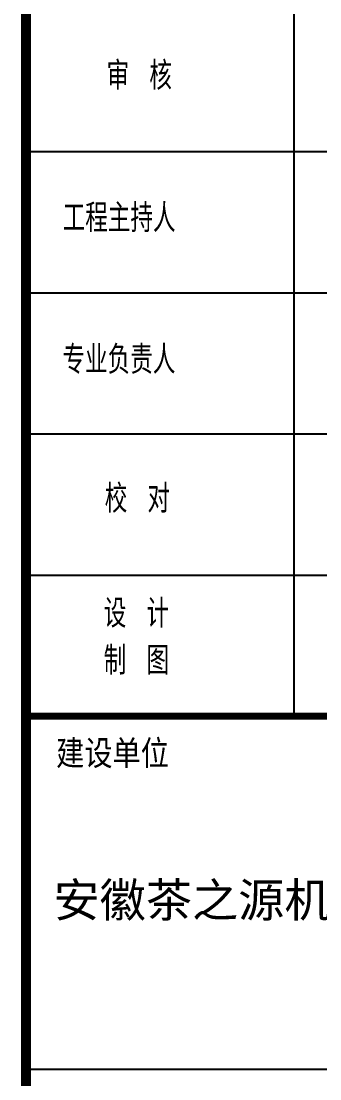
# Model space of a CAD drawing. Extents: x -21908402 to 2681150, y 103181 to 5079726.
# Drawn here: x 1558619 to 1561795, y 214324 to 225563 of the extents above; entities that cross this region are included whole.
import ezdxf

# ---------------------------------------------------------------- set-up
doc = ezdxf.new("R2010")
doc.units = 0
doc.header["$LTSCALE"] = 1000
for name, color, linetype in [('1', 140, 'Continuous'), ('PP-PM-TK', 7, 'Continuous'), ('PUB_TEXT', 7, 'Continuous'), ('PUB_TITLE', 4, 'Continuous')]:
    doc.layers.add(name, color=color, linetype=linetype)
doc.styles.add('-黑体', font='simhei.ttf', dxfattribs={"width": 0.8})
doc.styles.add('TQ', font='txt.shx', dxfattribs={"width": 0.8, "bigfont": 'hztxt.shx'})

# ---------------------------------------------------------------- blocks, each defined once
blk = doc.blocks.new('GFDD')
at = {"layer": '1'}
blk.add_line((1619746, 391344), (1627996, 391344), dxfattribs=at)
at = {"layer": 'PP-PM-TK', "color": 4}
for points, const_width in [([(1619746, 456797), (1619746, 370697)], 105), ([(1619746, 395094), (1627996, 395094)], 30)]:
    blk.add_lwpolyline(points, dxfattribs=dict(at, const_width=const_width))
at = {"layer": 'PUB_TITLE', "color": 4}
for p, q in [((1622596, 395094), (1622596, 405594)), ((1619746, 401094), (1627996, 401094)), ((1619746, 399594), (1627996, 399594)), ((1619746, 398094), (1627996, 398094)), ((1619746, 396594), (1627996, 396594)), ((1619746, 395094), (1627996, 395094))]:
    blk.add_line(p, q, dxfattribs=at)
at = {"layer": 'PUB_TITLE', "color": 4, "lineweight": 40, "const_width": 75}
blk.add_lwpolyline([(1619746, 395094), (1627996, 395094)], dxfattribs=at)
at = {"layer": 'PUB_TEXT', "color": 2, "style": 'TQ'}
blk.add_text('建设单位', height=300, dxfattribs=at).set_placement((1620065, 394543))
at = {"layer": 'PUB_TEXT', "color": 2, "char_height": 300, "width": 2519.75, "attachment_point": 1, "style": 'TQ'}
for s, insert in [('审 核', (1620602, 402050)), ('工程主持人', (1620135, 400538)), ('专业负责人', (1620133, 399032)), ('校 对', (1620582, 397556)), ('设 计 \\P制 图', (1620572, 396336))]:
    blk.add_mtext(s, dxfattribs=dict(at, insert=insert))
at = {"layer": 'PUB_TITLE', "color": 255, "style": '-黑体'}
blk.add_text('安徽茶之源机械研发有限责任公司', height=360, dxfattribs=at).set_placement((1620037, 392961))

msp = doc.modelspace()

# ---------------------------------------------------------------- block references
msp.add_blockref('GFDD', (-61074, -176917))

doc.saveas('drawing.dxf')
